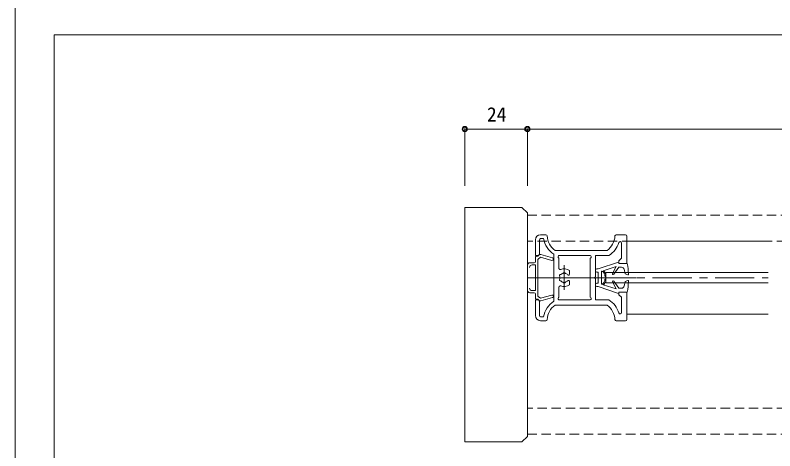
# Model space of a CAD drawing. Units: millimetres on the paper, enlarged 5 times, with parts at other scales. Extents: x -992 to 1008, y -685 to 700.
# Drawn here: x -992.5 to -507.1, y -317.4 to -38.8 of the extents above; entities that cross this region are included whole.
import ezdxf
from ezdxf.enums import TextEntityAlignment as Align

# ---------------------------------------------------------------- set-up
doc = ezdxf.new("R2010")
doc.units = ezdxf.units.MM
doc.header["$LTSCALE"] = 5
doc.header["$PDMODE"] = 32
doc.header["$PDSIZE"] = 2.5
for name, pattern in [('CHAIN1', [8, 5, -1, 1, -1]), ('DASHED1', [1.8, 1.2, -0.6]), ('DOUBLE_CHAIN1', [8.8, 5, -1, 0.6, -0.6, 0.6, -1])]:
    doc.linetypes.add(name, pattern=pattern)
for name, color, linetype, lineweight in [('1-0_H-SYM', 7, 'Continuous', 20), ('1-1_0', 7, 'Continuous', 20), ('2-0_18', 7, 'Continuous', 18)]:
    doc.layers.add(name, color=color, linetype=linetype, lineweight=lineweight)
doc.styles.add('ＭＳ ゴシック', font='')
doc.styles.get('ＭＳ ゴシック').set_extended_font_data('MS Gothic')

msp = doc.modelspace()

# ---------------------------------------------------------------- linework, layer by layer
at = {"layer": '1-0_H-SYM'}
for p in [(197.5, -51.25), (197.5, -51.25), (-967.5, -501.25)]:
    msp.add_line(p, (-967.5, -51.25), dxfattribs=at)
at = {"layer": '1-1_0'}
for p in [(197.5, -51.25), (197.5, -51.25), (-967.5, -501.25)]:
    msp.add_line(p, (-967.5, -51.25), dxfattribs=at)
msp.add_lwpolyline([(-992.5, -685), (1007.5, -685), (1007.5, 700), (-992.5, 700)], close=True, dxfattribs=at)
at = {"layer": '2-0_18', "color": 4}
for p, q in [((-665.232, -111.593), (-705.232, -111.593)), ((-705.232, -111.593), (-705.232, -147.864)), ((-705.232, -111.593), (-705.232, -145.803)), ((-112.764, -111.593), (-665.232, -111.593)), ((-665.232, -111.593), (-665.232, -147.864))]:
    msp.add_line(p, q, dxfattribs=at)
at = {"layer": '2-0_18'}
for p, q in [((-705.232, -311.685), (-705.232, -161.685)), ((-668.768, -161.685), (-705.232, -161.685)), ((-665.232, -165.22), (-668.768, -161.685)), ((-665.232, -308.149), (-665.232, -165.22)), ((-653.389, -179.185), (-656.749, -179.185)), ((-602.582, -179.185), (-608.441, -179.185)), ((-660.082, -182.518), (-660.082, -192.518)), ((-657.582, -191.685), (-657.582, -182.518)), ((-656.749, -181.685), (-654.872, -181.685)), ((-605.082, -194.185), (-605.082, -184.389)), ((-601.749, -197.518), (-601.749, -180.018)), ((-601.749, -183.352), (-511.377, -183.352)), ((-647.582, -189.185), (-614.249, -189.185)), ((-660.148, -195.268), (-660.148, -193.607)), ((-660.082, -192.518), (-658.415, -192.518)), ((-659.484, -192.935), (-658.648, -192.935)), ((-658.648, -192.935), (-657.62, -192.082)), ((-656.712, -191.889), (-649.09, -194.015)), ((-648.415, -191.657), (-648.415, -206.185)), ((-645.582, -193.018), (-645.582, -193.685)), ((-625.082, -192.518), (-645.082, -192.518)), ((-624.582, -193.018), (-624.582, -193.685)), ((-663.41, -197.102), (-663.575, -197.102)), ((-660.814, -197.102), (-663.566, -197.102)), ((-662.232, -198.435), (-660.148, -198.435)), ((-660.148, -196.435), (-660.148, -195.268)), ((-660.148, -214.935), (-660.148, -198.435)), ((-658.481, -218.602), (-658.481, -194.768)), ((-645.082, -194.185), (-645.082, -200.685)), ((-625.082, -219.185), (-625.082, -194.185)), ((-605.082, -194.185), (-606.749, -195.852)), ((-606.749, -195.852), (-606.749, -197.518)), ((-606.749, -197.518), (-601.749, -197.518)), ((-601.415, -197.518), (-606.749, -197.518)), ((-638.415, -202.102), (-638.415, -204.399)), ((-621.749, -201.852), (-621.749, -202.352)), ((-620.082, -201.018), (-620.915, -201.018)), ((-620.915, -203.185), (-620.082, -203.185)), ((-620.082, -203.2), (-620.082, -210.185)), ((-617.915, -202.586), (-617.915, -210.784)), ((-615.082, -203.352), (-511.377, -203.352)), ((-615.082, -203.352), (-615.082, -210.018)), ((-606.749, -200.018), (-610.012, -204.48)), ((-605.063, -200.018), (-606.749, -200.018)), ((-648.415, -207.185), (-648.415, -221.713)), ((-621.749, -207.185), (-621.749, -220.852)), ((-602.749, -209.185), (-601.033, -208.54)), ((-645.082, -212.685), (-645.082, -219.185)), ((-638.415, -211.268), (-638.415, -208.971)), ((-621.749, -211.018), (-621.749, -211.518)), ((-620.082, -210.185), (-620.915, -210.185)), ((-620.915, -212.352), (-620.082, -212.352)), ((-620.082, -212.352), (-606.915, -216.685)), ((-617.915, -210.784), (-617.415, -210.948)), ((-617.415, -210.948), (-617.415, -210.817)), ((-616.8, -211.151), (-608.582, -213.855)), ((-511.377, -210.018), (-615.082, -210.018)), ((-608.582, -213.855), (-610.86, -209.413)), ((-610.012, -208.89), (-606.749, -213.352)), ((-606.749, -213.352), (-605.063, -213.352)), ((-603.442, -212.074), (-602.749, -209.185)), ((-660.814, -216.268), (-663.566, -216.268)), ((-662.232, -214.935), (-660.148, -214.935)), ((-660.148, -216.935), (-660.148, -219.435)), ((-656.824, -219.783), (-649.538, -217.75)), ((-606.915, -216.685), (-606.749, -215.852)), ((-606.749, -215.852), (-601.415, -215.852)), ((-660.148, -219.702), (-660.148, -219.435)), ((-658.415, -220.852), (-660.082, -220.852)), ((-660.082, -220.852), (-660.082, -230.852)), ((-658.648, -220.435), (-659.485, -220.435)), ((-657.62, -221.288), (-658.648, -220.435)), ((-658.481, -218.602), (-658.247, -218.602)), ((-658.247, -218.602), (-656.824, -219.783)), ((-657.582, -230.852), (-657.582, -221.685)), ((-649.09, -219.355), (-656.712, -221.482)), ((-645.582, -219.685), (-645.582, -220.352)), ((-645.082, -220.852), (-625.082, -220.852)), ((-624.582, -219.685), (-624.582, -220.352)), ((-621.749, -220.852), (-613.21, -220.852)), ((-605.082, -228.981), (-605.082, -219.185)), ((-614.249, -224.185), (-647.582, -224.185)), ((-654.872, -231.685), (-656.749, -231.685)), ((-511.377, -230.018), (-601.749, -230.018)), ((-656.749, -234.185), (-653.389, -234.185)), ((-608.441, -234.185), (-602.582, -234.185)), ((-665.232, -308.149), (-668.768, -311.685)), ((-668.768, -311.685), (-705.232, -311.685))]:
    msp.add_line(p, q, dxfattribs=at)
at = {"layer": '2-0_18', "linetype": 'DASHED1', "lineweight": 20}
for p, q in [((-665.232, -166.685), (-112.764, -166.685)), ((-112.764, -183.352), (-665.232, -183.352)), ((-112.764, -290.019), (-665.232, -290.019)), ((-665.232, -306.685), (-112.764, -306.685))]:
    msp.add_line(p, q, dxfattribs=at)
at = {"layer": '2-0_18', "linetype": 'DOUBLE_CHAIN1'}
for p, q in [((-648.415, -193.352), (-648.415, -220.018)), ((-648.415, -193.352), (-648.415, -220.018)), ((-641.749, -213.352), (-641.749, -200.018)), ((-648.415, -206.685), (-635.082, -206.685)), ((-618.416, -206.685), (-605.082, -206.685))]:
    msp.add_line(p, q, dxfattribs=at)
at = {"layer": '2-0_18', "linetype": 'CHAIN1'}
for p, q in [((-641.749, -198.709), (-641.749, -214.407)), ((-665.232, -206.685), (-511.377, -206.685)), ((-620.669, -206.685), (-649.921, -206.685)), ((-595.757, -206.685), (-624.091, -206.685))]:
    msp.add_line(p, q, dxfattribs=at)
at = {"layer": '2-0_18'}
for points in [[(-649.538, -195.62), (-656.824, -193.588), (-658.247, -194.768), (-658.481, -194.768)], [(-613.21, -192.518), (-621.749, -192.518), (-621.749, -206.185)], [(-606.749, -197.518), (-606.915, -196.685), (-620.082, -201.018)], [(-617.415, -202.553), (-617.415, -202.422), (-617.915, -202.586)], [(-610.86, -203.957), (-608.582, -199.515), (-616.8, -202.219)], [(-601.033, -204.83), (-602.749, -204.185), (-603.442, -201.296)], [(-601.749, -233.352), (-601.749, -215.852), (-606.749, -215.852), (-606.749, -217.518), (-605.082, -219.185)]]:
    msp.add_lwpolyline(points, dxfattribs=at)
at = {"layer": '2-0_18', "color": 4}
for centre in [(-705.232, -111.593), (-665.232, -111.593)]:
    msp.add_circle(centre, 1.667, dxfattribs=at)
at = {"layer": '2-0_18'}
for centre, radius, start, end in [((-656.749, -182.518), 3.333, 90, 180), ((-653.389, -180.018), 0.833, 3.58333, 90), ((-608.441, -180.018), 0.833, 90, 176.41669), ((-602.582, -180.018), 0.833, 0, 90), ((-656.749, -182.518), 0.833, 90, 180), ((-640.082, -179.185), 15, 189.59408, 236.25103), ((-640.082, -179.185), 12.5, 183.58333, 233.13012), ((-621.749, -179.185), 12.5, 306.86991, 356.41669), ((-621.749, -179.185), 15.833, 302.63691, 341.80513), ((-605.915, -184.389), 0.833, 0, 161.80513), ((-659.484, -193.601), 0.667, 85.961, 180.53254), ((-658.415, -191.685), 0.833, 270, 0), ((-656.981, -192.852), 1, 74.41076, 129.67926), ((-649.314, -194.818), 0.833, 254.41076, 74.41076), ((-649.314, -194.818), 0.833, 254.41076, 74.41076), ((-645.082, -193.018), 0.5, 90, 180), ((-645.082, -193.685), 0.5, 180, 270), ((-625.082, -193.018), 0.5, 0, 90), ((-625.082, -193.685), 0.5, 270, 0), ((-663.566, -198.768), 1.667, 90, 180), ((-662.232, -200.102), 1.667, 90, 180), ((-660.814, -196.435), 0.667, 270, 0), ((-683.672, -210.872), 83.333, 4.39029, 9.22104), ((-644.249, -200.685), 0.833, 180, 292.61988), ((-641.749, -206.685), 5.667, 53.96813, 112.61987), ((-641.749, -204.185), 0.833, 22.02433, 157.97569), ((-620.915, -201.852), 0.833, 90, 180), ((-620.915, -202.352), 0.833, 180, 270), ((-617.249, -202.553), 0.167, 180, 245.68427), ((-618.416, -205.135), 2.667, 352.65046, 65.68427), ((-618.416, -205.135), 3.333, 352.65046, 61.00496), ((-605.063, -201.685), 1.667, 13.49575, 90), ((-643.914, -205.435), 0.833, 82.02432, 217.9757), ((-643.914, -207.935), 0.833, 142.02432, 277.9757), ((-641.749, -206.685), 2.917, 165.35889, 194.64113), ((-641.749, -206.685), 2.917, 105.35889, 134.64113), ((-641.749, -206.685), 2.917, 40.18412, 74.64113), ((-641.749, -206.685), 2.917, 285.35889, 319.81591), ((-639.042, -204.399), 0.626, 220.18412, 0), ((-639.042, -208.971), 0.626, 0, 139.8159), ((-621.749, -206.685), 0.5, 90, 270), ((-618.416, -208.235), 2.667, 294.31576, 7.34957), ((-618.416, -208.235), 3.333, 298.99506, 7.34957), ((-615.44, -205.518), 0.333, 172.65045, 352.65046), ((-615.44, -207.852), 0.333, 7.34957, 187.34957), ((-610.415, -204.185), 0.5, 152.84903, 323.82078), ((-610.415, -209.185), 0.5, 36.17925, 207.15099), ((-600.915, -204.518), 0.333, 249.39032, 4.39029), ((-600.915, -208.852), 0.333, 355.60973, 110.6097), ((-662.232, -213.268), 1.667, 180, 270), ((-644.249, -212.685), 0.833, 67.38015, 180), ((-641.749, -206.685), 5.667, 247.38015, 306.0319), ((-641.749, -206.685), 2.917, 225.35889, 254.64113), ((-641.749, -209.185), 0.833, 202.02433, 337.9757), ((-620.915, -211.018), 0.833, 90, 180), ((-620.915, -211.518), 0.833, 180, 270), ((-617.249, -210.817), 0.167, 114.31575, 180), ((-605.063, -211.685), 1.667, 270, 346.50428), ((-683.672, -202.498), 83.333, 350.77898, 355.60973), ((-663.566, -214.602), 1.667, 180, 270), ((-660.814, -216.935), 0.667, 0, 90), ((-649.314, -218.552), 0.833, 285.58927, 105.58926), ((-649.314, -218.552), 0.833, 285.58927, 105.58926), ((-659.485, -219.766), 0.667, 174.52222, 276.25309), ((-658.415, -221.685), 0.833, 0, 90), ((-656.981, -220.518), 1, 230.32076, 285.58927), ((-640.082, -234.185), 15, 123.74899, 170.40594), ((-645.082, -219.685), 0.5, 90, 180), ((-645.082, -220.352), 0.5, 180, 270), ((-625.082, -219.685), 0.5, 0, 90), ((-625.082, -220.352), 0.5, 270, 0), ((-621.749, -234.185), 15.833, 18.19489, 57.36312), ((-640.082, -234.185), 12.5, 126.8699, 176.41669), ((-621.749, -234.185), 12.5, 3.58333, 53.13012), ((-656.749, -230.852), 3.333, 180, 270), ((-656.749, -230.852), 0.833, 180, 270), ((-605.915, -228.981), 0.833, 198.19489, 0), ((-653.389, -233.352), 0.833, 270, 356.41669), ((-608.441, -233.352), 0.833, 183.58333, 270), ((-602.582, -233.352), 0.833, 270, 0)]:
    msp.add_arc(centre, radius, start, end, dxfattribs=at)
at = {"layer": '2-0_18', "color": 5}
for p in [(-705.232, -111.593), (-665.232, -111.593)]:
    msp.add_point(p, dxfattribs=at)
at = {"layer": '2-0_18', "color": 4}
for p in [(-705.232, -111.593), (-665.232, -111.593)]:
    msp.add_point(p, dxfattribs=at)

# ---------------------------------------------------------------- texts
at = {"layer": '2-0_18', "style": 'ＭＳ ゴシック'}
msp.add_text('24', height=9.164, dxfattribs=at).set_placement((-691.066, -109.51), align=Align.BOTTOM_LEFT)

doc.saveas('drawing.dxf')
